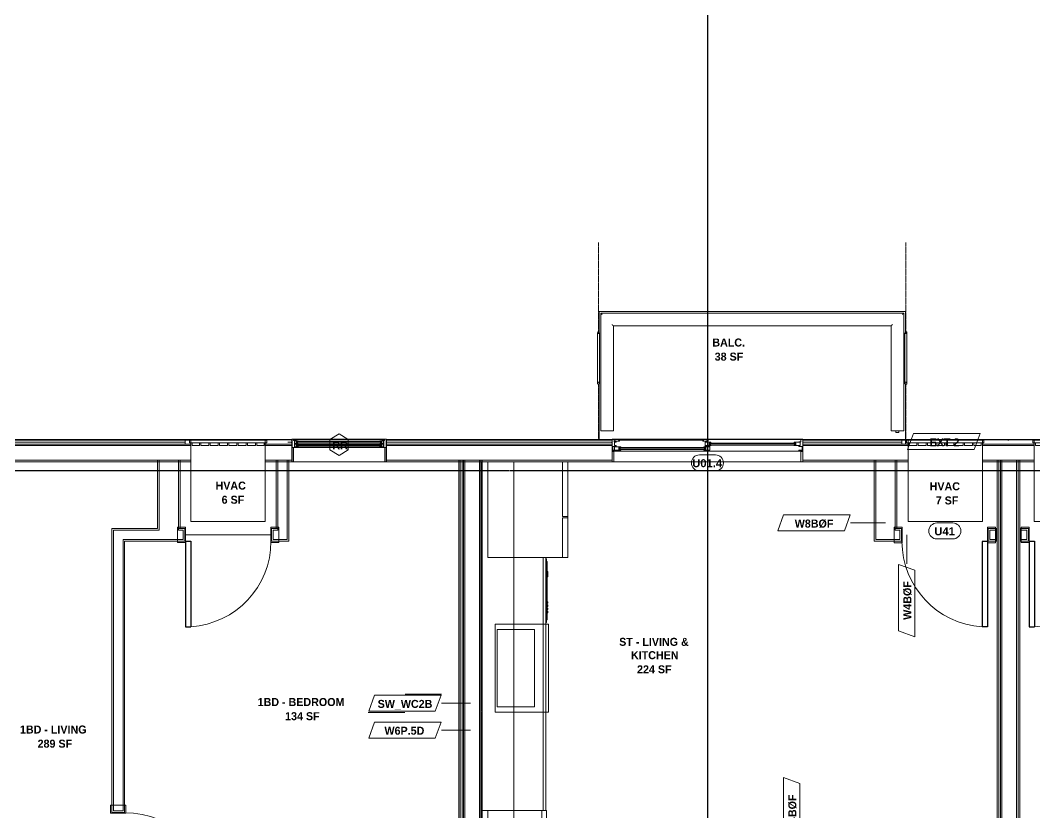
# Model space of a CAD drawing. Header units: inches. Extents: x -4058 to -1781, y 9814 to 12264.
# Drawn here: x -3085.1 to -2704.9, y 10711 to 11008 of the extents above; entities that cross this region are included whole.
import ezdxf

# ---------------------------------------------------------------- set-up
doc = ezdxf.new("R2010")
doc.units = ezdxf.units.IN
doc.header["$MEASUREMENT"] = 0
for name, pattern in [('Center 1_4_', [0.53125, 0.25, -0.09375, 0.09375, -0.09375]), ('Dash', [0.25, 0.125, -0.125]), ('Grid Line 1_2_', [0.875, 0.5, -0.125, 0.125, -0.125])]:
    doc.linetypes.add(name, pattern=pattern)
for name, color, linetype, lineweight in [('0-1', 7, 'Continuous', 5), ('0-2', 7, 'Continuous', 9), ('A-AREA-IDEN', 2, 'Continuous', 9), ('A-DETL-CNTR-1', 7, 'Center 1_4_', 9), ('A-DETL-GENF-1', 7, 'Continuous', 9), ('A-DETL-GENF-2', 92, 'Continuous', 18), ('A-DETL-GENF-HDLN-1', 7, 'Dash', 9), ('A-DETL-GENF-HDLN-2', 1, 'Continuous', 18), ('A-DOOR', 31, 'Continuous', 18), ('A-DOOR-1', 7, 'Continuous', 9), ('A-DOOR-3', 31, 'Continuous', 9), ('A-DOOR-4', 31, 'Continuous', 30), ('A-DOOR-FRAM-1', 7, 'Continuous', 9), ('A-DOOR-IDEN', 31, 'Continuous', 9), ('A-FLOR-1', 7, 'Continuous', 9), ('A-FLOR-2', 192, 'Continuous', 9), ('A-FLOR-HRAL-1', 7, 'Continuous', 9), ('A-GENM-1', 7, 'Continuous', 9), ('A-GLAZ', 151, 'Continuous', 18), ('A-GLAZ-1', 10, 'Continuous', 30), ('A-GLAZ-2', 7, 'Continuous', 9), ('A-GLAZ-IDEN', 152, 'Continuous', 9), ('A-WALL', 113, 'Continuous', 18), ('A-WALL-1', 7, 'Continuous', 9), ('A-WALL-2', 250, 'Continuous', 18), ('A-WALL-3', 113, 'Continuous', 9), ('A-WALL-IDEN', 211, 'Continuous', 9), ('I-WALL-1', 7, 'Continuous', 9), ('I-WALL-2', 2, 'Continuous', 9), ('P-SANR-FIXT', 6, 'Continuous', 9), ('Q-CASE', 31, 'Continuous', 9), ('Q-CASE-HDLN', 31, 'Dash', 9), ('Q-SPCQ', 91, 'Continuous', 9), ('S-BEAM-1', 7, 'Continuous', 9), ('S-GRID-1', 1, 'Grid Line 1_2_', 30)]:
    doc.layers.add(name, color=color, linetype=linetype, lineweight=lineweight)
doc.styles.add('Arial_B', font='arialbd.ttf', dxfattribs={"height": 3})
doc.styles.add('Century Gothic_B', font='GOTHICB.TTF', dxfattribs={"height": 3})

# ---------------------------------------------------------------- blocks, each defined once
blk = doc.blocks.new('Window-Double_Hung-Marvin-Essential - 1-WIDE _TEMP LOWER_ ESDH3066-3454270-UNIT PLANS - 2ND FLOOR')
at = {"layer": 'A-DETL-GENF-HDLN-1'}
blk.add_line((16.1, 4.22), (-16.5, 4.22), dxfattribs=at)
at = {"layer": 'A-DETL-GENF-HDLN-2'}
for p, q in [((-17.75, 4.28), (-17.16, 4.28)), ((-17.75, 4.28), (-17.75, 1.19)), ((-17.08, 3.87), (-17.16, 4.28)), ((-17.08, 3.87), (-16.19, 3.87)), ((-16.85, 4.25), (-16.85, 3.87)), ((-16.3, 4.25), (-16.85, 4.25)), ((-16.38, 3.87), (-16.38, 3.77)), ((-16.3, 4.01), (-16.3, 4.25)), ((-16.18, 4.01), (-16.3, 4.01)), ((-16.19, 3.97), (-16.1, 3.97)), ((-16.19, 3.87), (-16.19, 3.97)), ((-16.18, 4.22), (-16.1, 4.22)), ((-16.18, 4.22), (-16.18, 4.01)), ((-16.1, 3.97), (-16.1, 4.22)), ((16.18, 4.22), (16.1, 4.22)), ((16.1, 3.97), (16.1, 4.22)), ((16.19, 3.97), (16.1, 3.97)), ((16.18, 4.22), (16.18, 4.01)), ((16.18, 4.01), (16.3, 4.01)), ((16.19, 3.87), (16.19, 3.97)), ((17.08, 3.87), (16.19, 3.87)), ((16.3, 4.01), (16.3, 4.25)), ((16.3, 4.25), (16.85, 4.25)), ((16.38, 3.87), (16.38, 3.77)), ((16.85, 4.25), (16.85, 3.87)), ((17.08, 3.87), (17.16, 4.28)), ((17.75, 4.28), (17.16, 4.28)), ((17.75, 4.28), (17.75, 1.19)), ((-19.25, 3.23), (-19.25, 3.19)), ((-17.75, 3.23), (-19.25, 3.23)), ((-19.25, 3.19), (-17.9, 3.19)), ((-17.9, 3.19), (-17.9, 3.08)), ((-17.9, 3.08), (-17.75, 3.08)), ((-16.72, 1.19), (-17.75, 1.19)), ((-17.13, 1.16), (-17.13, -4.19)), ((-16.38, 3.77), (-16.72, 3.77)), ((-16.72, 3.77), (-16.72, 1.19)), ((-15.34, 3.69), (-16.56, 3.69)), ((-16.56, 2.75), (-16.56, 3.69)), ((-16.56, 2.75), (-15.34, 2.75)), ((-15.34, 2.47), (-16.56, 2.47)), ((-16.56, 1.53), (-16.56, 2.47)), ((-16.56, 1.53), (-15.34, 1.53)), ((-15.94, 2.87), (-15.94, 3.59)), ((-15.94, 3.59), (-15.28, 3.59)), ((-15.28, 2.87), (-15.94, 2.87)), ((-15.94, 1.65), (-15.94, 2.37)), ((-15.94, 2.37), (-15.28, 2.37)), ((-15.28, 1.65), (-15.94, 1.65)), ((-15.84, 2.88), (-15.84, 3.57)), ((-15.84, 1.66), (-15.84, 2.35)), ((-15.54, 3.01), (-15.54, 3.45)), ((-15.54, 1.79), (-15.54, 2.23)), ((-15.34, 3.69), (-15.28, 3.63)), ((-15.34, 2.75), (-15.28, 2.81)), ((-15.34, 2.47), (-15.28, 2.41)), ((-15.34, 1.53), (-15.28, 1.59)), ((-15.28, 3.59), (-15.28, 3.63)), ((-15.28, 2.81), (-15.28, 2.87)), ((-15.28, 2.37), (-15.28, 2.41)), ((-15.28, 1.59), (-15.28, 1.65)), ((15.34, 3.69), (15.28, 3.63)), ((15.28, 3.59), (15.28, 3.63)), ((15.94, 3.59), (15.28, 3.59)), ((15.28, 2.81), (15.28, 2.87)), ((15.28, 2.87), (15.94, 2.87)), ((15.34, 2.75), (15.28, 2.81)), ((15.34, 2.47), (15.28, 2.41)), ((15.28, 2.37), (15.28, 2.41)), ((15.94, 2.37), (15.28, 2.37)), ((15.28, 1.59), (15.28, 1.65)), ((15.28, 1.65), (15.94, 1.65)), ((15.34, 1.53), (15.28, 1.59)), ((15.34, 3.69), (16.56, 3.69)), ((16.56, 2.75), (15.34, 2.75)), ((15.34, 2.47), (16.56, 2.47)), ((16.56, 1.53), (15.34, 1.53)), ((15.54, 3.01), (15.54, 3.45)), ((15.54, 1.79), (15.54, 2.23)), ((15.84, 2.88), (15.84, 3.57)), ((15.84, 1.66), (15.84, 2.35)), ((15.94, 2.87), (15.94, 3.59)), ((15.94, 1.65), (15.94, 2.37)), ((16.38, 3.77), (16.72, 3.77)), ((16.56, 2.75), (16.56, 3.69)), ((16.56, 1.53), (16.56, 2.47)), ((16.72, 3.77), (16.72, 1.19)), ((16.72, 1.19), (17.75, 1.19)), ((17.12, -4.19), (17.12, 1.16)), ((17.75, 3.23), (19.25, 3.23)), ((17.9, 3.08), (17.75, 3.08)), ((17.9, 3.19), (17.9, 3.08)), ((19.25, 3.19), (17.9, 3.19)), ((19.25, 3.23), (19.25, 3.19)), ((-17.13, -4.19), (-17.75, -4.19)), ((17.12, -4.19), (17.75, -4.19))]:
    blk.add_line(p, q, dxfattribs=at)
at = {"layer": 'A-GLAZ'}
for p, q in [((15.84, 3.57), (-15.84, 3.57)), ((15.84, 3.45), (-15.84, 3.45)), ((15.84, 3.01), (-15.84, 3.01)), ((15.84, 2.88), (-15.84, 2.88)), ((15.84, 2.35), (-15.84, 2.35)), ((15.84, 2.23), (-15.84, 2.23)), ((15.84, 1.79), (-15.84, 1.79)), ((15.84, 1.66), (-15.84, 1.66))]:
    blk.add_line(p, q, dxfattribs=at)
at = {"layer": 'A-GLAZ-1'}
for p, q in [((-17.75, 4.28), (-17.75, 1.19)), ((17.75, 1.19), (17.75, 4.28)), ((-17.75, 1.16), (-17.75, -4.19)), ((17.75, -4.19), (17.75, 1.16))]:
    blk.add_line(p, q, dxfattribs=at)
at = {"layer": 'A-GLAZ-2'}
for p, q in [((17.75, 4.28), (-17.75, 4.28)), ((20.46, 4.25), (17.75, 4.25)), ((17.75, 4.19), (20.46, 4.19)), ((20.46, 4.19), (20.46, 4.25)), ((-17.75, 1.19), (17.75, 1.19)), ((-17.75, -4.19), (17.75, -4.19))]:
    blk.add_line(p, q, dxfattribs=at)
blk = doc.blocks.new('V-Series_EWC4_SPVU_RFA_2015 - 2ND AND 3RD FLOOR-2226480-UNIT PLANS - 2ND FLOOR')
at = {"layer": 'A-GENM-1'}
for p, q in [((-3859.97, 11740.34), (-3859.97, 11739.78)), ((-3858.97, 11740.34), (-3859.97, 11740.34)), ((-3859.97, 11739.78), (-3859.97, 11711.9)), ((-3858.97, 11739.78), (-3859.97, 11739.78)), ((-3859.97, 11739.78), (-3858.97, 11739.78)), ((-3858.97, 11739.78), (-3858.97, 11740.34)), ((-3858.97, 11711.9), (-3858.97, 11739.78)), ((-3829.54, 11739.78), (-3858.97, 11739.78)), ((-3858.97, 11739.78), (-3858.97, 11739.34)), ((-3858.97, 11739.34), (-3857.97, 11739.34)), ((-3857.97, 11739.34), (-3857.97, 11736.54)), ((-3829.54, 11711.9), (-3829.54, 11739.78)), ((-3857.97, 11736.54), (-3858.97, 11736.54)), ((-3858.97, 11736.54), (-3858.97, 11736.04)), ((-3858.97, 11736.04), (-3857.97, 11736.04)), ((-3857.97, 11736.04), (-3857.97, 11733.06)), ((-3857.97, 11733.06), (-3858.97, 11733.06)), ((-3858.97, 11733.06), (-3858.97, 11732.56)), ((-3858.97, 11732.56), (-3857.97, 11732.56)), ((-3857.97, 11732.56), (-3857.97, 11729.57)), ((-3857.97, 11729.57), (-3858.97, 11729.57)), ((-3858.97, 11729.57), (-3858.97, 11729.07)), ((-3858.97, 11729.07), (-3857.97, 11729.07)), ((-3857.97, 11726.09), (-3858.97, 11726.09)), ((-3858.97, 11726.09), (-3858.97, 11725.59)), ((-3857.97, 11729.07), (-3857.97, 11726.09)), ((-3858.97, 11725.59), (-3857.97, 11725.59)), ((-3857.97, 11722.61), (-3858.97, 11722.61)), ((-3858.97, 11722.61), (-3858.97, 11722.11)), ((-3858.97, 11722.11), (-3857.97, 11722.11)), ((-3857.97, 11725.59), (-3857.97, 11722.61)), ((-3857.97, 11722.11), (-3857.97, 11719.12)), ((-3857.97, 11719.12), (-3858.97, 11719.12)), ((-3858.97, 11719.12), (-3858.97, 11718.62)), ((-3858.97, 11718.62), (-3857.97, 11718.62)), ((-3857.97, 11718.62), (-3857.97, 11715.64)), ((-3857.97, 11715.64), (-3858.97, 11715.64)), ((-3858.97, 11715.64), (-3858.97, 11715.14)), ((-3858.97, 11715.14), (-3857.97, 11715.14)), ((-3857.97, 11715.14), (-3857.97, 11712.34)), ((-3859.97, 11711.9), (-3858.97, 11711.9)), ((-3859.97, 11711.9), (-3859.97, 11711.34)), ((-3858.97, 11711.9), (-3859.97, 11711.9)), ((-3859.97, 11711.34), (-3858.97, 11711.34)), ((-3857.97, 11712.34), (-3858.97, 11712.34)), ((-3858.97, 11712.34), (-3858.97, 11711.9)), ((-3858.97, 11711.34), (-3858.97, 11711.9)), ((-3858.97, 11711.9), (-3829.54, 11711.9))]:
    blk.add_line(p, q, dxfattribs=at)
blk = doc.blocks.new('Perforated Panel at Magic-Pak - hvac panel - 2nd floor 2-2702973-UNIT PLANS - 2ND FLOOR')
at = {"layer": 'A-GLAZ-2'}
for p, q in [((19.01, 4.19), (-19.01, 4.19)), ((-19.01, 4.12), (19.01, 4.12))]:
    blk.add_line(p, q, dxfattribs=at)
blk = doc.blocks.new('Door-Sliding-Marvin-2_Panel_Patio_Door-Essential - RR-MARVIN ESSENTIAL SLIDING - 6_-0_X6_-10_ - 2ND FLOOR-3440528-UNIT PLANS - 2ND FLOOR')
at = {"layer": 'A-DETL-GENF-1'}
for p, q in [((-32.87, -2.72), (-32.87, -2.27)), ((-32.61, -2.72), (-32.61, -2.27))]:
    blk.add_line(p, q, dxfattribs=at)
at = {"layer": 'A-DETL-GENF-2'}
for p, q in [((-35.75, 4.19), (-35.06, 4.19)), ((-35.75, 0.22), (-35.75, 4.19)), ((-35.06, 4.19), (-35.06, 0.22)), ((35.06, 4.19), (35.75, 4.19)), ((35.06, 0.22), (35.06, 4.19)), ((35.75, 4.19), (35.75, 0.22)), ((-35.06, 0.22), (-35.75, 0.22)), ((-35.75, 0.19), (-34.25, 0.19)), ((-35.75, -4.28), (-35.75, 0.19)), ((-34.25, 0.19), (-34.25, -0.1)), ((35.75, 0.22), (35.06, 0.22)), ((-37.25, -3.19), (-37.25, -3.23)), ((-35.91, -3.19), (-37.25, -3.19)), ((-35.75, -3.23), (-37.25, -3.23)), ((-35.75, -3.08), (-35.91, -3.08)), ((-35.91, -3.19), (-35.91, -3.08)), ((-35.5, -0.25), (-34.39, -0.25)), ((-35.5, -1.63), (-35.5, -0.25)), ((-35.5, -1.63), (-34.25, -1.63)), ((-34.25, -3.31), (-35, -3.31)), ((-35, -3.31), (-35, -4.28)), ((-32.41, -1.94), (-34.81, -1.94)), ((-34.81, -1.94), (-34.81, -3.19)), ((-34.81, -3.19), (-32.46, -3.19)), ((-34.39, -0.25), (-34.25, -0.1)), ((-34.25, -1.63), (-34.25, -1.94)), ((-34.25, -3.19), (-34.25, -3.31)), ((-33.09, -2.13), (-32.34, -2.13)), ((-33.09, -2.88), (-33.09, -2.13)), ((-32.38, -2.88), (-33.09, -2.88)), ((-32.98, -2.27), (-32.98, -2.13)), ((-32.98, -2.72), (-32.98, -2.88)), ((-32.46, -3.19), (-32.38, -2.88)), ((-32.34, -2), (-32.41, -1.94)), ((-32.34, -2.13), (-32.34, -2)), ((-35, -4.28), (-35.75, -4.28))]:
    blk.add_line(p, q, dxfattribs=at)
at = {"layer": 'A-DETL-GENF-HDLN-1'}
blk.add_line((1.75, -3.94), (33.01, -3.94), dxfattribs=at)
at = {"layer": 'A-DETL-GENF-HDLN-2'}
for p, q in [((35.75, 0.19), (34.25, 0.19)), ((34.25, 0.19), (34.25, -0.1)), ((35.75, -4.28), (35.75, 0.19)), ((-32.87, -2.72), (-32.87, -2.27)), ((-32.61, -2.72), (-32.61, -2.27)), ((-1.41, -2), (-1.34, -1.94)), ((-1.41, -2.13), (-1.41, -2)), ((-0.66, -2.13), (-1.41, -2.13)), ((-1.29, -3.19), (-1.38, -2.88)), ((-1.38, -2.88), (-0.66, -2.88)), ((-1.34, -1.94), (0.87, -1.94)), ((0.87, -3.19), (-1.29, -3.19)), ((-1.14, -2.72), (-1.14, -2.27)), ((1.34, -0.25), (-0.88, -0.25)), ((-0.88, -0.25), (-0.88, -1.72)), ((-0.88, -1.5), (1.29, -1.5)), ((0.24, -1.82), (-0.88, -1.72)), ((-0.88, -2.72), (-0.88, -2.27)), ((-0.77, -2.27), (-0.77, -2.13)), ((-0.77, -2.72), (-0.77, -2.88)), ((-0.66, -2.88), (-0.66, -2.13)), ((-0.24, -1.58), (-0.43, -1.58)), ((-0.43, -1.58), (-0.43, -1.68)), ((-0.43, -1.68), (0.43, -1.76)), ((-0.24, -1.51), (-0.24, -1.58)), ((-0.24, -1.62), (-0.24, -1.7)), ((-0.24, -1.62), (0.87, -1.72)), ((-0.24, -4.05), (-0.24, -3.53)), ((-0.24, -3.53), (1.51, -3.53)), ((0.24, -1.82), (0.24, -1.74)), ((0.24, -1.86), (0.43, -1.86)), ((0.24, -1.93), (0.24, -1.86)), ((0.43, -1.86), (0.43, -1.76)), ((0.66, -1.19), (0.66, -0.44)), ((0.66, -0.44), (1.41, -0.44)), ((1.37, -1.19), (0.66, -1.19)), ((0.77, -0.58), (0.77, -0.44)), ((0.77, -1.04), (0.77, -1.19)), ((0.87, -1.72), (0.87, -3.19)), ((0.88, -1.04), (0.88, -0.58)), ((1.14, -1.04), (1.14, -0.58)), ((1.29, -1.5), (1.37, -1.19)), ((1.41, -0.31), (1.34, -0.25)), ((1.41, -0.44), (1.41, -0.31)), ((1.51, -3.53), (1.51, -3.65)), ((1.51, -3.65), (1.75, -3.65)), ((1.51, -3.69), (1.51, -4.05)), ((1.71, -3.69), (1.51, -3.69)), ((1.71, -3.83), (1.71, -3.69)), ((1.75, -3.65), (1.75, -3.94)), ((32.41, -0.31), (32.47, -0.25)), ((32.41, -0.44), (32.41, -0.31)), ((33.16, -0.44), (32.41, -0.44)), ((32.52, -1.5), (32.44, -1.19)), ((32.44, -1.19), (33.16, -1.19)), ((32.47, -0.25), (34.84, -0.25)), ((34.84, -1.5), (32.52, -1.5)), ((32.68, -1.04), (32.68, -0.58)), ((32.93, -1.04), (32.93, -0.58)), ((33.25, -3.65), (33.01, -3.65)), ((33.01, -3.65), (33.01, -3.94)), ((33.04, -0.58), (33.04, -0.44)), ((33.04, -1.04), (33.04, -1.19)), ((33.05, -3.69), (33.25, -3.69)), ((33.05, -3.83), (33.05, -3.69)), ((33.16, -1.19), (33.16, -0.44)), ((33.25, -3.53), (33.25, -3.65)), ((35, -3.53), (33.25, -3.53)), ((33.25, -3.69), (33.25, -4.05)), ((34.39, -0.25), (34.25, -0.1)), ((35.5, -1.63), (34.25, -1.63)), ((34.25, -1.63), (34.25, -1.94)), ((34.81, -1.94), (34.25, -1.94)), ((34.81, -3.19), (34.25, -3.19)), ((34.25, -3.19), (34.25, -3.31)), ((34.25, -3.31), (35, -3.31)), ((35.5, -0.25), (34.39, -0.25)), ((34.81, -1.94), (34.81, -3.19)), ((34.84, -0.25), (34.84, -1.5)), ((35, -3.31), (35, -4.28)), ((35.5, -1.63), (35.5, -0.25)), ((35.75, -3.08), (35.9, -3.08)), ((35.75, -3.23), (37.25, -3.23)), ((35.9, -3.19), (35.9, -3.08)), ((35.9, -3.19), (37.25, -3.19)), ((37.25, -3.19), (37.25, -3.23)), ((0.34, -4.05), (-0.24, -4.05)), ((0.6, -4.36), (0.34, -4.05)), ((1.35, -4.36), (0.6, -4.36)), ((1.35, -4.05), (1.51, -4.05)), ((1.35, -4.05), (1.35, -4.36)), ((1.64, -3.83), (1.64, -3.94)), ((1.64, -3.83), (1.71, -3.83)), ((1.75, -3.94), (1.64, -3.94)), ((33.01, -3.94), (33.12, -3.94)), ((33.12, -3.83), (33.05, -3.83)), ((33.12, -3.83), (33.12, -3.94)), ((33.41, -4.05), (33.25, -4.05)), ((33.41, -4.05), (33.41, -4.36)), ((33.41, -4.36), (34.16, -4.36)), ((34.16, -4.36), (34.42, -4.05)), ((34.42, -4.05), (35, -4.05)), ((35, -4.28), (35.75, -4.28))]:
    blk.add_line(p, q, dxfattribs=at)
at = {"layer": 'A-DOOR'}
for p, q in [((-32.98, -2.13), (-0.77, -2.13)), ((-32.98, -2.27), (-0.77, -2.27)), ((-32.98, -2.72), (-0.77, -2.72)), ((-32.98, -2.88), (-0.77, -2.88)), ((0.77, -0.44), (33.04, -0.44)), ((0.77, -0.58), (33.04, -0.58)), ((0.77, -1.04), (33.04, -1.04)), ((0.77, -1.19), (33.04, -1.19))]:
    blk.add_line(p, q, dxfattribs=at)
at = {"layer": 'A-DOOR-1'}
for p, q in [((-35.75, -4.25), (-35.75, -4.19)), ((35.75, -4.19), (-35.75, -4.19)), ((35.75, -4.25), (-35.75, -4.25)), ((35.75, -4.19), (35.75, -4.25)), ((40.68, -4.25), (35.75, -4.25)), ((40.68, -4.19), (40.68, -4.25))]:
    blk.add_line(p, q, dxfattribs=at)
at = {"layer": 'A-DOOR-FRAM-1'}
for p, q in [((-35.75, 0.19), (35.75, 0.19)), ((-35.75, -4.28), (-35.75, 0.19)), ((35.75, 0.19), (35.75, -4.28)), ((35.75, -4.28), (-35.75, -4.28))]:
    blk.add_line(p, q, dxfattribs=at)
blk = doc.blocks.new('Railing - Baluster_01-2700443-UNIT PLANS - 2ND FLOOR')
at = {"layer": 'A-FLOR-HRAL-1'}
for p, q in [((-0.59, 1.18), (0.59, 1.18)), ((-0.59, 0.59), (-0.59, 1.18)), ((0.59, 1.18), (0.59, 0.59))]:
    blk.add_line(p, q, dxfattribs=at)
blk = doc.blocks.new('Railing - Railing-3415166-UNIT PLANS - 2ND FLOOR')
at = {"layer": 'A-FLOR-HRAL-1'}
for p, q in [((-2753.95, 10898.25), (-2867.49, 10898.25)), ((-2867.49, 10898.25), (-2867.49, 10854.14)), ((-2753.95, 10854.14), (-2753.95, 10898.25)), ((-2862.77, 10893.53), (-2758.67, 10893.53)), ((-2862.77, 10854.14), (-2862.77, 10893.53)), ((-2758.67, 10893.53), (-2758.67, 10854.14)), ((-2867.02, 10854.14), (-2867.49, 10854.14)), ((-2863.24, 10854.14), (-2867.02, 10854.14)), ((-2862.77, 10854.14), (-2863.24, 10854.14)), ((-2758.2, 10854.14), (-2758.67, 10854.14)), ((-2754.42, 10854.14), (-2758.2, 10854.14)), ((-2753.95, 10854.14), (-2754.42, 10854.14))]:
    blk.add_line(p, q, dxfattribs=at)
for points, knots in [([(-2867.49, 10898.25), (-2867.49, 10898.25), (-2867.49, 10898.24), (-2867.46, 10898.22), (-2867.43, 10898.19), (-2867.4, 10898.16), (-2867.38, 10898.13), (-2867.35, 10898.11), (-2867.31, 10898.07), (-2867.27, 10898.02), (-2867.23, 10897.99), (-2867.19, 10897.95), (-2867.13, 10897.88), (-2867.06, 10897.82), (-2867.02, 10897.78)], [0, 0, 0, 0, 0.166667, 0.25, 0.333333, 0.416667, 0.458333, 0.5, 0.583333, 0.666667, 0.708333, 0.75, 0.833333, 1, 1, 1, 1]), ([(-2753.95, 10898.25), (-2753.95, 10898.25), (-2753.95, 10898.24), (-2753.98, 10898.22), (-2754.01, 10898.19), (-2754.04, 10898.16), (-2754.06, 10898.13), (-2754.09, 10898.11), (-2754.13, 10898.07), (-2754.17, 10898.02), (-2754.21, 10897.99), (-2754.25, 10897.95), (-2754.31, 10897.88), (-2754.38, 10897.82), (-2754.42, 10897.78)], [0, 0, 0, 0, 0.166667, 0.25, 0.333333, 0.416667, 0.458333, 0.5, 0.583333, 0.666667, 0.708333, 0.75, 0.833333, 1, 1, 1, 1]), ([(-2863.24, 10894), (-2863.2, 10893.96), (-2863.14, 10893.9), (-2863.06, 10893.82), (-2863.02, 10893.77), (-2862.98, 10893.74), (-2862.95, 10893.7), (-2862.92, 10893.67), (-2862.89, 10893.64), (-2862.86, 10893.62), (-2862.83, 10893.59), (-2862.81, 10893.56), (-2862.78, 10893.54), (-2862.77, 10893.53), (-2862.77, 10893.53)], [0, 0, 0, 0, 0.166667, 0.25, 0.333333, 0.375, 0.416667, 0.5, 0.541667, 0.583333, 0.666667, 0.75, 0.833333, 1, 1, 1, 1]), ([(-2758.2, 10894), (-2758.24, 10893.96), (-2758.3, 10893.9), (-2758.38, 10893.82), (-2758.42, 10893.77), (-2758.46, 10893.74), (-2758.49, 10893.7), (-2758.52, 10893.67), (-2758.55, 10893.64), (-2758.58, 10893.62), (-2758.61, 10893.59), (-2758.64, 10893.56), (-2758.66, 10893.54), (-2758.67, 10893.53), (-2758.67, 10893.53)], [0, 0, 0, 0, 0.166667, 0.25, 0.333333, 0.375, 0.416667, 0.5, 0.541667, 0.583333, 0.666667, 0.75, 0.833333, 1, 1, 1, 1])]:
    blk.add_open_spline(points, degree=3, knots=knots, dxfattribs=at)
at = {"rotation": 180}
blk.add_blockref('Railing - Baluster_01-2700443-UNIT PLANS - 2ND FLOOR', (-2756.31, 10854.73), dxfattribs=at)
blk = doc.blocks.new('Walls 24 - Walls 1-3287164-UNIT PLANS - 2ND FLOOR')
at = {"layer": 'S-BEAM-1'}
for p, q in [((-2753.5, 10890.93), (-2753.5, 10871.99)), ((-2752.75, 10871.99), (-2752.75, 10890.93))]:
    blk.add_line(p, q, dxfattribs=at)
at = {"layer": 'S-BEAM-1', "flags": 128}
for points in [[(-2752.75, 10871.99), (-2752.76, 10872.09), (-2752.79, 10872.18), (-2752.84, 10872.26), (-2752.91, 10872.32), (-2752.99, 10872.37), (-2753.08, 10872.39), (-2753.17, 10872.39), (-2753.26, 10872.37), (-2753.34, 10872.32), (-2753.41, 10872.26), (-2753.46, 10872.18), (-2753.49, 10872.09), (-2753.5, 10871.99)], [(-2753.5, 10871.99), (-2753.49, 10871.89), (-2753.46, 10871.8), (-2753.41, 10871.72), (-2753.34, 10871.66), (-2753.26, 10871.62), (-2753.17, 10871.59), (-2753.08, 10871.59), (-2752.99, 10871.62), (-2752.91, 10871.66), (-2752.84, 10871.72), (-2752.79, 10871.8), (-2752.76, 10871.89), (-2752.75, 10871.99)]]:
    blk.add_lwpolyline(points, dxfattribs=at)
at = {"layer": 'S-BEAM-1'}
blk.add_ellipse((-2753.12, 10890.93), major_axis=(0.375, 0), ratio=0.93544, start_param=0, end_param=2.081897, dxfattribs=at)
blk = doc.blocks.new('Walls 27 - Walls 1-3287173-UNIT PLANS - 2ND FLOOR')
at = {"layer": 'S-BEAM-1'}
for p, q in [((-2868.7, 10890.93), (-2868.7, 10871.99)), ((-2867.95, 10871.99), (-2867.95, 10890.93))]:
    blk.add_line(p, q, dxfattribs=at)
at = {"layer": 'S-BEAM-1', "flags": 128}
for points in [[(-2867.95, 10871.99), (-2867.96, 10872.09), (-2867.99, 10872.18), (-2868.04, 10872.26), (-2868.11, 10872.32), (-2868.19, 10872.37), (-2868.28, 10872.39), (-2868.37, 10872.39), (-2868.46, 10872.37), (-2868.54, 10872.32), (-2868.6, 10872.26), (-2868.66, 10872.18), (-2868.69, 10872.09), (-2868.7, 10871.99)], [(-2868.7, 10871.99), (-2868.69, 10871.89), (-2868.66, 10871.8), (-2868.6, 10871.72), (-2868.54, 10871.66), (-2868.46, 10871.62), (-2868.37, 10871.59), (-2868.28, 10871.59), (-2868.19, 10871.62), (-2868.11, 10871.66), (-2868.04, 10871.72), (-2867.99, 10871.8), (-2867.96, 10871.89), (-2867.95, 10871.99)]]:
    blk.add_lwpolyline(points, dxfattribs=at)
at = {"layer": 'S-BEAM-1'}
blk.add_ellipse((-2868.32, 10890.93), major_axis=(0.375, 0), ratio=0.93544, start_param=1.047198, end_param=3.141593, dxfattribs=at)
blk = doc.blocks.new('CTR - 1st Phase - Shell_rvt-1-UNIT PLANS - 2ND FLOOR')
at = {"layer": 'A-DETL-CNTR-1'}
for p, q in [((-2868.32, 10890.53), (-2868.32, 10924.78)), ((-2753.12, 10890.53), (-2753.12, 10924.78)), ((-2868.32, 10850.89), (-2868.32, 10871.59)), ((-2753.12, 10850.89), (-2753.12, 10871.59))]:
    blk.add_line(p, q, dxfattribs=at)
at = {"layer": 'A-FLOR-1'}
for p, q in [((-2868.13, 10898.89), (-2868.13, 10890.85)), ((-2753.31, 10898.89), (-2868.13, 10898.89)), ((-2753.31, 10890.86), (-2753.31, 10898.89)), ((-2868.13, 10871.65), (-2868.13, 10850.95)), ((-2753.31, 10850.89), (-2753.31, 10871.64)), ((-2753.31, 10849.14), (-2753.31, 10850.64))]:
    blk.add_line(p, q, dxfattribs=at)
at = {"layer": 'A-WALL-1'}
for p, q in [((-3021.55, 10850.89), (-3098.91, 10850.89)), ((-3023.3, 10849.14), (-3023.3, 10850.64)), ((-3023.3, 10850.64), (-3021.55, 10850.64)), ((-3021.11, 10849.14), (-3023.3, 10849.14)), ((-3021.55, 10850.64), (-3021.55, 10850.89)), ((-3021.11, 10842.51), (-3021.11, 10849.14)), ((-2983.34, 10849.14), (-2993.24, 10849.14)), ((-2993.24, 10849.14), (-2993.24, 10842.51)), ((-2983.34, 10850.89), (-2983.52, 10850.89)), ((-2983.52, 10850.89), (-2983.52, 10850.64)), ((-2983.52, 10850.64), (-2983.34, 10850.64)), ((-2983.34, 10847.86), (-2983.34, 10847.89)), ((-2947.84, 10847.89), (-2947.84, 10847.86)), ((-2863.27, 10850.89), (-2945.13, 10850.89)), ((-2752.94, 10850.89), (-2791.77, 10850.89)), ((-2754.69, 10849.14), (-2754.69, 10850.64)), ((-2754.69, 10850.64), (-2752.94, 10850.64)), ((-2752.31, 10849.14), (-2754.69, 10849.14)), ((-2752.94, 10850.64), (-2752.94, 10850.89)), ((-2752.31, 10842.51), (-2752.31, 10849.14)), ((-2705.01, 10849.14), (-2724.44, 10849.14)), ((-2724.44, 10849.14), (-2724.44, 10842.51)), ((-2714.54, 10850.89), (-2714.91, 10850.89)), ((-2714.91, 10850.89), (-2714.91, 10850.64)), ((-2714.91, 10850.64), (-2714.54, 10850.64)), ((-2714.54, 10850.64), (-2714.54, 10850.89)), ((-2705.01, 10842.51), (-2705.01, 10849.14)), ((-2863.27, 10846.48), (-2863.27, 10846.51)), ((-2791.77, 10846.51), (-2791.77, 10846.48)), ((-3101.37, 10842.51), (-3021.11, 10842.51)), ((-2993.24, 10842.51), (-2983.34, 10842.51)), ((-2947.84, 10842.51), (-2863.27, 10842.51)), ((-2791.77, 10842.51), (-2752.31, 10842.51)), ((-2724.44, 10842.51), (-2705.01, 10842.51))]:
    blk.add_line(p, q, dxfattribs=at)
at = {"layer": 'A-WALL-2'}
for p, q in [((-3023.3, 10850.64), (-3101.37, 10850.64)), ((-3023.3, 10849.89), (-3101.37, 10849.89)), ((-3023.3, 10849.14), (-3101.37, 10849.14)), ((-3021.11, 10848.64), (-3101.37, 10848.64)), ((-2983.34, 10848.64), (-2993.24, 10848.64)), ((-2863.27, 10850.64), (-2947.84, 10850.64)), ((-2863.27, 10849.89), (-2947.84, 10849.89)), ((-2863.27, 10849.14), (-2947.84, 10849.14)), ((-2863.27, 10848.64), (-2947.84, 10848.64)), ((-2754.69, 10850.64), (-2791.77, 10850.64)), ((-2754.69, 10849.89), (-2791.77, 10849.89)), ((-2754.69, 10849.14), (-2791.77, 10849.14)), ((-2752.31, 10848.64), (-2791.77, 10848.64)), ((-2705.01, 10848.64), (-2724.44, 10848.64)), ((-3021.11, 10843.14), (-3101.37, 10843.14)), ((-2983.34, 10843.14), (-2993.24, 10843.14)), ((-2863.27, 10843.14), (-2947.84, 10843.14)), ((-2752.31, 10843.14), (-2791.77, 10843.14)), ((-2705.01, 10843.14), (-2724.44, 10843.14))]:
    blk.add_line(p, q, dxfattribs=at)
at = {"layer": '0-2'}
for name, p in [('Railing - Railing-3415166-UNIT PLANS - 2ND FLOOR', (0, 0)), ('Walls 27 - Walls 1-3287173-UNIT PLANS - 2ND FLOOR', (0, 0)), ('Walls 24 - Walls 1-3287164-UNIT PLANS - 2ND FLOOR', (0, 0)), ('Perforated Panel at Magic-Pak - hvac panel - 2nd floor 2-2702973-UNIT PLANS - 2ND FLOOR', (-3002.54, 10846.7)), ('Window-Double_Hung-Marvin-Essential - 1-WIDE _TEMP LOWER_ ESDH3066-3454270-UNIT PLANS - 2ND FLOOR', (-2965.59, 10846.7)), ('Perforated Panel at Magic-Pak - hvac panel - 2nd floor 2-2702973-UNIT PLANS - 2ND FLOOR', (-2733.92, 10846.7)), ('Perforated Panel at Magic-Pak - hvac panel - 2nd floor 2-2702973-UNIT PLANS - 2ND FLOOR', (-2695.52, 10846.7))]:
    blk.add_blockref(name, p, dxfattribs=at)
for name, p, rotation in [('V-Series_EWC4_SPVU_RFA_2015 - 2ND AND 3RD FLOOR-2226480-UNIT PLANS - 2ND FLOOR', (-14733.01, 6990.67), 269.9999999999999), ('Door-Sliding-Marvin-2_Panel_Patio_Door-Essential - RR-MARVIN ESSENTIAL SLIDING - 6_-0_X6_-10_ - 2ND FLOOR-3440528-UNIT PLANS - 2ND FLOOR', (-2827.52, 10846.7), 180), ('V-Series_EWC4_SPVU_RFA_2015 - 2ND AND 3RD FLOOR-2226480-UNIT PLANS - 2ND FLOOR', (-14464.21, 6990.67), 269.9999999999999), ('V-Series_EWC4_SPVU_RFA_2015 - 2ND AND 3RD FLOOR-2226480-UNIT PLANS - 2ND FLOOR', (-14416.91, 6990.67), 269.9999999999999)]:
    blk.add_blockref(name, p, dxfattribs=dict(at, rotation=rotation))
blk = doc.blocks.new('CTR - 1st Phase - Common Walls_rvt-1-UNIT PLANS - 2ND FLOOR')
at = {"layer": 'A-WALL-2'}
for p, q in [((-2920.14, 10843.14), (-2920.14, 10458.16)), ((-2919.51, 10843.14), (-2919.51, 10458.16)), ((-2919.01, 10843.14), (-2919.01, 10458.16)), ((-2918.51, 10843.14), (-2918.51, 10458.16)), ((-2913.01, 10843.14), (-2913.01, 10458.16)), ((-2912.51, 10843.14), (-2912.51, 10458.16)), ((-2718.35, 10843.14), (-2718.35, 10476.16)), ((-2717.72, 10843.14), (-2717.72, 10476.16)), ((-2717.22, 10843.14), (-2717.22, 10476.16)), ((-2711.72, 10843.14), (-2711.72, 10476.16)), ((-2711.1, 10843.14), (-2711.1, 10476.16))]:
    blk.add_line(p, q, dxfattribs=at)
at = {"layer": 'I-WALL-1'}
for p, q in [((-2911.89, 10843.14), (-2920.76, 10843.14)), ((-2920.76, 10843.14), (-2920.76, 10496.66)), ((-2911.89, 10496.91), (-2911.89, 10843.14)), ((-2710.47, 10843.14), (-2718.97, 10843.14)), ((-2718.97, 10843.14), (-2718.97, 10476.16)), ((-2710.47, 10476.16), (-2710.47, 10843.14))]:
    blk.add_line(p, q, dxfattribs=at)
blk = doc.blocks.new('CTR - 1st Phase - Structure_rvt-1-UNIT PLANS - 2ND FLOOR')
at = {"layer": 'S-GRID-1'}
for p, q in [((-2827.32, 9814.03), (-2827.32, 12247.5)), ((-1781.27, 10839.19), (-4041.78, 10839.19))]:
    blk.add_line(p, q, dxfattribs=at)
blk = doc.blocks.new('SWING - SINGLE - FLUSH - SWING - 32_ x 80_ - WITH ACOUSTICAL SEAL-4346081-UNIT PLANS - 2ND FLOOR')
at = {"layer": 'A-DOOR-3'}
for p, q in [((-19, 2.37), (-19, 2.87)), ((-19, 2.87), (-16, 2.87)), ((-19, 2.37), (-16, 2.37)), ((-19, -2.88), (-19, 2.37)), ((-16, 2.37), (-19, 2.37)), ((-16, 2.87), (-16, 2.37)), ((-16, 2.37), (-16, -2.88)), ((16, 2.37), (16, 2.87)), ((16, 2.87), (19, 2.87)), ((16, 2.37), (19, 2.37)), ((16, -2.88), (16, 2.37)), ((19, 2.37), (16, 2.37)), ((19, 2.87), (19, 2.37)), ((19, 2.37), (19, -2.88)), ((-16, -2.88), (-19, -2.88)), ((19, -2.88), (16, -2.88))]:
    blk.add_line(p, q, dxfattribs=at)
blk.add_arc((16, -2.38), 32.07, 180, 266.4241, dxfattribs=at)
at = {"layer": 'A-DOOR-4'}
for p, q in [((14, -2.38), (14, -34.38)), ((16, -2.38), (14, -2.38)), ((16, -2.38), (16, -34.38)), ((16, -34.38), (14, -34.38))]:
    blk.add_line(p, q, dxfattribs=at)
blk = doc.blocks.new('OD_CW_Base Cabinet - OD_CW_Base Cabinet-3857764-UNIT PLANS - 2ND FLOOR')
at = {"layer": 'Q-CASE'}
for p, q in [((36.49, 0), (131.34, 0)), ((161.34, 0), (191.34, 0)), ((0.74, -23.81), (0.74, -21.81))]:
    blk.add_line(p, q, dxfattribs=at)
blk = doc.blocks.new('OD_CW_Upper Cabinet - OD_CW_Upper Cabinet-4366993-UNIT PLANS - 2ND FLOOR')
at = {"layer": 'Q-CASE-HDLN'}
for p, q in [((0.74, -24), (0.74, -12)), ((0.74, -12), (191.34, -12)), ((191.34, -12), (191.34, -24)), ((191.34, -24), (0.74, -24))]:
    blk.add_line(p, q, dxfattribs=at)
blk = doc.blocks.new('SWING - SINGLE - FLUSH - SWING - FLUSH - 2-10 x 6-8 - PRIVACY-4346067-UNIT PLANS - 2ND FLOOR')
at = {"layer": 'A-DOOR-3'}
for p, q in [((-17, 2.87), (-20, 2.87)), ((-20, 2.87), (-20, -2.38)), ((-17, -2.38), (-17, 2.87)), ((20, 2.87), (17, 2.87)), ((17, 2.87), (17, -2.38)), ((20, -2.38), (20, 2.87)), ((-20, -2.38), (-17, -2.38)), ((-17, -2.38), (-20, -2.38)), ((-20, -2.38), (-20, -2.88)), ((-20, -2.88), (-17, -2.88)), ((-17, -2.88), (-17, -2.38)), ((17, -2.38), (20, -2.38)), ((20, -2.38), (17, -2.38)), ((17, -2.38), (17, -2.88)), ((17, -2.88), (20, -2.88)), ((20, -2.88), (20, -2.38))]:
    blk.add_line(p, q, dxfattribs=at)
blk.add_arc((17, 2.37), 34.07, 93.3657, 180, dxfattribs=at)
at = {"layer": 'A-DOOR-4'}
for p, q in [((15, 2.37), (15, 36.38)), ((17, 36.38), (15, 36.38)), ((17, 2.37), (17, 36.38)), ((17, 2.37), (15, 2.37))]:
    blk.add_line(p, q, dxfattribs=at)
blk = doc.blocks.new('SWING - SINGLE - FLUSH - SWING - 32_ x 80_ - WITH ACOUSTICAL SEAL-4346071-UNIT PLANS - 2ND FLOOR')
at = {"layer": 'A-DOOR-3'}
for p, q in [((-16, 2.87), (-19, 2.87)), ((-19, 2.87), (-19, -2.38)), ((-16, -2.38), (-16, 2.87)), ((19, 2.87), (16, 2.87)), ((16, 2.87), (16, -2.38)), ((19, -2.38), (19, 2.87)), ((-19, -2.38), (-16, -2.38)), ((-16, -2.38), (-19, -2.38)), ((-19, -2.38), (-19, -2.88)), ((-19, -2.88), (-16, -2.88)), ((-16, -2.88), (-16, -2.38)), ((16, -2.38), (19, -2.38)), ((19, -2.38), (16, -2.38)), ((16, -2.38), (16, -2.88)), ((16, -2.88), (19, -2.88)), ((19, -2.88), (19, -2.38))]:
    blk.add_line(p, q, dxfattribs=at)
blk.add_arc((16, 2.37), 32.07, 93.5759, 180, dxfattribs=at)
at = {"layer": 'A-DOOR-4'}
for p, q in [((14, 2.37), (14, 34.38)), ((16, 34.38), (14, 34.38)), ((16, 2.37), (16, 34.38)), ((16, 2.37), (14, 2.37))]:
    blk.add_line(p, q, dxfattribs=at)
blk = doc.blocks.new('Refrigerator_-_Side-by-Side_6047 - 36_ X 30_-345559-UNIT PLANS - 2ND FLOOR')
at = {"layer": 'Q-SPCQ'}
for p, q in [((17.87, 14.42), (-17.88, 14.42)), ((-17.88, 14.42), (-17.88, -15.58)), ((17.87, -15.58), (17.87, 14.42)), ((-17.88, -13.58), (-3.13, -13.58)), ((-17.88, -13.58), (-17.88, -15.58)), ((-3.13, -15.58), (-3.13, -13.58)), ((-2.63, -13.58), (17.87, -13.58)), ((-2.63, -13.58), (-2.63, -15.58)), ((17.87, -15.58), (17.87, -13.58)), ((-17.88, -15.58), (17.87, -15.58)), ((-3.13, -15.58), (-17.88, -15.58)), ((17.87, -15.58), (-2.63, -15.58))]:
    blk.add_line(p, q, dxfattribs=at)
blk = doc.blocks.new('Stainless Steel Farmhous Kitchen Sink - Stainless Steel Farmhous Kitchen Sink-4315883-UNIT PLANS - 2ND FLOOR')
at = {"layer": 'P-SANR-FIXT'}
for p, q in [((-33, 22.2), (-33, 2.25)), ((0, 22.2), (-33, 22.2)), ((0, 2.25), (0, 22.2)), ((-31, 3), (-31, 16.96)), ((-31, 16.96), (-2, 16.96)), ((-2, 16.96), (-2, 3)), ((-33, 2.25), (0, 2.25)), ((-2, 3), (-31, 3))]:
    blk.add_line(p, q, dxfattribs=at)
blk = doc.blocks.new('Wall Tag - Arch Wall-3956453-UNIT PLANS - 2ND FLOOR')
at = {"layer": 'A-WALL-IDEN'}
for p, q in [((-0.356, 0.094), (-0.424, -0.094)), ((0.424, 0.094), (-0.356, 0.094)), ((0.356, -0.094), (0.424, 0.094)), ((-0.424, -0.094), (0.356, -0.094))]:
    blk.add_line(p, q, dxfattribs=at)
blk = doc.blocks.new('Door Tag - Type Mark-2601225-UNIT PLANS - 2ND FLOOR')
at = {"layer": 'A-DOOR-IDEN'}
for p, q in [((0.09375, 0.09375), (-0.09375, 0.09375)), ((-0.09375, -0.09375), (0.09375, -0.09375))]:
    blk.add_line(p, q, dxfattribs=at)
for centre, start, end in [((-0.09375, 0), 90, 270), ((0.09375, 0), 270, 90)]:
    blk.add_arc(centre, 0.09375, start, end, dxfattribs=at)
blk = doc.blocks.new('Wall Tag - Shear Wall-3956451-UNIT PLANS - 2ND FLOOR')
at = {"layer": 'A-WALL-IDEN'}
for p, q in [((-0.356, 0.094), (-0.424, -0.094)), ((0.424, 0.094), (-0.356, 0.094)), ((0.429, 0.107), (0.003, 0.107)), ((0.356, -0.094), (0.424, 0.094)), ((0, -0.107), (-0.429, -0.107)), ((-0.424, -0.094), (0.356, -0.094))]:
    blk.add_line(p, q, dxfattribs=at)
blk = doc.blocks.new('Window Tag - ONE-4156801-UNIT PLANS - 2ND FLOOR')
at = {"layer": 'A-GLAZ-IDEN'}
for p, q in [((0, 0.125), (-0.107, 0.062)), ((0.107, 0.062), (0, 0.125)), ((-0.107, 0.062), (-0.107, -0.062)), ((0.107, -0.062), (0.107, 0.062)), ((-0.107, -0.062), (0, -0.125)), ((0, -0.125), (0.107, -0.062))]:
    blk.add_line(p, q, dxfattribs=at)

msp = doc.modelspace()

# ---------------------------------------------------------------- linework, layer by layer
at = {"layer": 'A-FLOR-2'}
for p, q in [((-2792.46, 10842.51), (-2862.59, 10842.51)), ((-2991.17, 10815.13), (-3023.17, 10815.13))]:
    msp.add_line(p, q, dxfattribs=at)
at = {"layer": 'A-WALL'}
for p, q in [((-3033.05, 10816.88), (-3033.05, 10843.13)), ((-3025.8, 10816.88), (-3025.8, 10843.13)), ((-2988.55, 10816.88), (-2988.55, 10843.13)), ((-2985.05, 10813.38), (-2985.05, 10843.13)), ((-2764.35, 10813.38), (-2764.35, 10843.13)), ((-2757.1, 10816.88), (-2757.1, 10843.13)), ((-3050.07, 10816.88), (-3050.07, 10711.79)), ((-3033.05, 10816.88), (-3050.07, 10816.88)), ((-3046.57, 10711.79), (-3046.57, 10813.38)), ((-3046.57, 10813.38), (-3024.05, 10813.38)), ((-3024.05, 10816.88), (-3025.8, 10816.88)), ((-3024.05, 10813.38), (-3024.05, 10816.88)), ((-2988.55, 10816.88), (-2990.3, 10816.88)), ((-2990.3, 10816.88), (-2990.3, 10813.38)), ((-2985.05, 10813.38), (-2990.3, 10813.38)), ((-2755.41, 10813.38), (-2764.35, 10813.38)), ((-2755.41, 10816.88), (-2757.1, 10816.88)), ((-2755.41, 10813.38), (-2755.41, 10816.88)), ((-2721.66, 10816.88), (-2721.66, 10813.38)), ((-2719.16, 10816.88), (-2721.66, 10816.88)), ((-2721.66, 10813.38), (-2719.16, 10813.38)), ((-2707.79, 10816.88), (-2710.29, 10816.88)), ((-2710.29, 10813.38), (-2707.79, 10813.38)), ((-2707.79, 10813.38), (-2707.79, 10816.88)), ((-3050.07, 10711.79), (-3046.57, 10711.79))]:
    msp.add_line(p, q, dxfattribs=at)
at = {"layer": 'A-WALL-3'}
for p, q in [((-2989.17, 10843.13), (-2989.17, 10817.51)), ((-2984.42, 10843.13), (-2989.17, 10843.13)), ((-2984.42, 10812.76), (-2984.42, 10843.13)), ((-3050.7, 10817.51), (-3050.7, 10711.16)), ((-3033.67, 10817.51), (-3050.7, 10817.51)), ((-3023.42, 10817.51), (-3025.17, 10817.51)), ((-3023.42, 10812.76), (-3023.42, 10817.51)), ((-2989.17, 10817.51), (-2990.92, 10817.51)), ((-2990.92, 10817.51), (-2990.92, 10812.76)), ((-2754.79, 10817.51), (-2756.47, 10817.51)), ((-2754.79, 10812.76), (-2754.79, 10817.51)), ((-2719.16, 10817.51), (-2722.29, 10817.51)), ((-2722.29, 10817.51), (-2722.29, 10812.76)), ((-2719.16, 10812.76), (-2719.16, 10817.51)), ((-2707.16, 10817.51), (-2710.29, 10817.51)), ((-2710.29, 10817.51), (-2710.29, 10812.76)), ((-2707.16, 10812.76), (-2707.16, 10817.51)), ((-3045.95, 10711.16), (-3045.95, 10812.76)), ((-3045.95, 10812.76), (-3023.42, 10812.76)), ((-2990.92, 10812.76), (-2984.42, 10812.76)), ((-2756.47, 10812.76), (-2754.79, 10812.76)), ((-2722.29, 10812.76), (-2719.16, 10812.76)), ((-2710.29, 10812.76), (-2707.16, 10812.76)), ((-3050.7, 10711.16), (-3045.95, 10711.16))]:
    msp.add_line(p, q, dxfattribs=at)
at = {"layer": 'A-WALL-IDEN'}
for p, q in [((-2760.72, 10819.66), (-2773.85, 10819.66)), ((-2752.84, 10815.13), (-2752.84, 10804.29)), ((-2916.32, 10752.07), (-2927.17, 10752.07)), ((-2916.32, 10742.02), (-2927.17, 10742.02))]:
    msp.add_line(p, q, dxfattribs=at)
at = {"layer": 'I-WALL-2'}
for p, q in [((-3033.67, 10843.13), (-3033.67, 10817.51)), ((-3025.17, 10843.13), (-3033.67, 10843.13)), ((-3025.17, 10817.51), (-3025.17, 10843.13)), ((-2764.97, 10843.13), (-2764.97, 10812.76)), ((-2756.47, 10843.13), (-2764.97, 10843.13)), ((-2756.47, 10817.51), (-2756.47, 10843.13)), ((-2764.97, 10812.76), (-2756.47, 10812.76))]:
    msp.add_line(p, q, dxfattribs=at)
at = {"layer": 'Q-CASE'}
for p, q in [((-2911.89, 10842.51), (-2909.89, 10842.51)), ((-2889.07, 10806.76), (-2889.07, 10711.91)), ((-2889.07, 10711.91), (-2889.07, 10806.76)), ((-2888.07, 10806.76), (-2888.07, 10711.91))]:
    msp.add_line(p, q, dxfattribs=at)
at = {"layer": 'Q-SPCQ'}
for p, q in [((-2888.05, 10806.26), (-2888.07, 10806.26)), ((-2887.86, 10783.33), (-2887.86, 10806.06)), ((-2887.61, 10805.17), (-2887.86, 10805.17)), ((-2887.61, 10805.17), (-2887.61, 10783.35)), ((-2887.36, 10801.44), (-2887.61, 10801.44)), ((-2887.61, 10799.47), (-2887.36, 10799.47)), ((-2887.36, 10801.44), (-2887.36, 10800.45)), ((-2887.36, 10800.45), (-2887.36, 10799.47)), ((-2887.36, 10790.11), (-2887.61, 10790.11)), ((-2887.61, 10789.52), (-2887.36, 10789.52)), ((-2887.36, 10788.93), (-2887.61, 10788.93)), ((-2887.61, 10788.34), (-2887.36, 10788.34)), ((-2887.36, 10787.75), (-2887.61, 10787.75)), ((-2887.61, 10787.16), (-2887.36, 10787.16)), ((-2887.36, 10790.11), (-2887.36, 10789.52)), ((-2887.36, 10788.93), (-2887.36, 10788.34)), ((-2887.36, 10787.75), (-2887.36, 10787.16)), ((-2887.61, 10783.35), (-2887.86, 10783.35)), ((-2887.86, 10782.46), (-2887.86, 10783.33)), ((-2887.36, 10786.57), (-2887.61, 10786.57)), ((-2887.61, 10785.98), (-2887.36, 10785.98)), ((-2887.36, 10786.57), (-2887.36, 10785.98)), ((-2888.07, 10782.26), (-2888.05, 10782.26)), ((-2911.89, 10711.91), (-2909.89, 10711.91)), ((-2909.89, 10711.91), (-2889.64, 10711.91)), ((-2909.89, 10681.91), (-2909.89, 10711.91)), ((-2889.64, 10681.91), (-2889.64, 10711.91)), ((-2887.89, 10711.91), (-2889.64, 10711.91)), ((-2889.64, 10711.91), (-2889.64, 10681.91)), ((-2887.89, 10711.91), (-2887.89, 10681.91))]:
    msp.add_line(p, q, dxfattribs=at)
for centre, radius, start, end in [((-2888.05, 10806.06), 0.197, 0, 90), ((-2888.05, 10806.06), 0.197, 15, 75), ((-2888.93, 10783.33), 1.07, 323.6564, 0), ((-2888.05, 10782.46), 0.197, 270, 0)]:
    msp.add_arc(centre, radius, start, end, dxfattribs=at)

# ---------------------------------------------------------------- block references
at = {"layer": '0-1'}
for name in ['CTR - 1st Phase - Structure_rvt-1-UNIT PLANS - 2ND FLOOR', 'CTR - 1st Phase - Shell_rvt-1-UNIT PLANS - 2ND FLOOR', 'CTR - 1st Phase - Common Walls_rvt-1-UNIT PLANS - 2ND FLOOR']:
    msp.add_blockref(name, (0, 0), dxfattribs=at)
at = {"layer": 'A-DOOR-3'}
for name, p, rotation in [('SWING - SINGLE - FLUSH - SWING - 32_ x 80_ - WITH ACOUSTICAL SEAL-4346071-UNIT PLANS - 2ND FLOOR', (-3007.17, 10815.13), 180), ('SWING - SINGLE - FLUSH - SWING - 32_ x 80_ - WITH ACOUSTICAL SEAL-4346071-UNIT PLANS - 2ND FLOOR', (-2690.91, 10815.13), 180), ('SWING - SINGLE - FLUSH - SWING - FLUSH - 2-10 x 6-8 - PRIVACY-4346067-UNIT PLANS - 2ND FLOOR', (-3048.32, 10693.91), 270.0000000000479)]:
    msp.add_blockref(name, p, dxfattribs=dict(at, rotation=rotation))
msp.add_blockref('SWING - SINGLE - FLUSH - SWING - 32_ x 80_ - WITH ACOUSTICAL SEAL-4346081-UNIT PLANS - 2ND FLOOR', (-2738.54, 10815.13), dxfattribs=at)
at = {"layer": 'A-DOOR-IDEN', "xscale": 31.99999999999999, "yscale": 31.99999999999999, "zscale": 31.99999999999999}
for p in [(-2827.52, 10842.15), (-2738.54, 10816.63)]:
    msp.add_blockref('Door Tag - Type Mark-2601225-UNIT PLANS - 2ND FLOOR', p, dxfattribs=at)
at = {"layer": 'A-GLAZ-IDEN', "xscale": 31.99999999999999, "yscale": 31.99999999999999, "zscale": 31.99999999999999}
msp.add_blockref('Window Tag - ONE-4156801-UNIT PLANS - 2ND FLOOR', (-2965.59, 10848.98), dxfattribs=at)
at = {"layer": 'A-WALL-IDEN', "xscale": 31.99999999999999, "yscale": 31.99999999999999, "zscale": 31.99999999999999}
for name, p in [('Wall Tag - Arch Wall-3956453-UNIT PLANS - 2ND FLOOR', (-2738.92, 10850.12)), ('Wall Tag - Arch Wall-3956453-UNIT PLANS - 2ND FLOOR', (-2787.58, 10819.66)), ('Wall Tag - Shear Wall-3956451-UNIT PLANS - 2ND FLOOR', (-2940.9, 10752.07)), ('Wall Tag - Arch Wall-3956453-UNIT PLANS - 2ND FLOOR', (-2940.9, 10742.02))]:
    msp.add_blockref(name, p, dxfattribs=at)
at = {"layer": 'A-WALL-IDEN', "xscale": 31.99999999999999, "yscale": 31.99999999999999, "zscale": 31.99999999999999, "rotation": 89.99999999999955}
for p in [(-2752.84, 10790.56), (-2795.95, 10710.61)]:
    msp.add_blockref('Wall Tag - Arch Wall-3956453-UNIT PLANS - 2ND FLOOR', p, dxfattribs=at)
at = {"layer": 'P-SANR-FIXT', "rotation": 269.9999999999998}
msp.add_blockref('Stainless Steel Farmhous Kitchen Sink - Stainless Steel Farmhous Kitchen Sink-4315883-UNIT PLANS - 2ND FLOOR', (-2909.3, 10748.76), dxfattribs=at)
at = {"layer": 'Q-CASE'}
for name, rotation in [('OD_CW_Upper Cabinet - OD_CW_Upper Cabinet-4366993-UNIT PLANS - 2ND FLOOR', 269.9999999999841), ('OD_CW_Base Cabinet - OD_CW_Base Cabinet-3857764-UNIT PLANS - 2ND FLOOR', 270.0000000000046)]:
    msp.add_blockref(name, (-2888.07, 10843.25), dxfattribs=dict(at, rotation=rotation))
at = {"layer": 'Q-SPCQ', "rotation": 89.99999999999937}
msp.add_blockref('Refrigerator_-_Side-by-Side_6047 - 36_ X 30_-345559-UNIT PLANS - 2ND FLOOR', (-2895.46, 10824.63), dxfattribs=at)

# ---------------------------------------------------------------- texts
at = {"layer": 'A-AREA-IDEN', "char_height": 3, "attachment_point": 1, "style": 'Century Gothic_B'}
for s, insert, width in [('BALC.', (-2825.68, 10888.77), 14.544), ('38 SF', (-2824.8, 10883.48), 12.423), ('HVAC', (-3011.89, 10835.14), 15.049), ('HVAC', (-2744.23, 10834.88), 15.049), ('6 SF', (-3009.6, 10829.84), 9.494), ('7 SF', (-2741.95, 10829.58), 9.494), ('ST - LIVING &', (-2860.6, 10776.58), 31.613), ('KITCHEN', (-2856.18, 10771.58), 20.907), ('224 SF', (-2853.89, 10766.28), 15.352), ('1BD - BEDROOM', (-2996.11, 10754.02), 40.299), ('134 SF', (-2985.81, 10748.72), 15.352), ('1BD - LIVING', (-3085.19, 10743.72), 31.411), ('289 SF', (-3078.57, 10738.42), 15.352)]:
    msp.add_mtext(s, dxfattribs=dict(at, insert=insert, width=width))
at = {"layer": 'A-DOOR-IDEN', "char_height": 3, "attachment_point": 1, "style": 'Arial_B'}
for s, insert, width in [('U01.4', (-2833.21, 10843.53), 13.635), ('U41', (-2742.47, 10818.01), 9.393)]:
    msp.add_mtext(s, dxfattribs=dict(at, insert=insert, width=width))
at = {"layer": 'A-GLAZ-IDEN', "insert": (-2968.1, 10850.27), "char_height": 3, "width": 6.06, "attachment_point": 1, "style": 'Century Gothic_B'}
msp.add_mtext('RR', dxfattribs=at)
at = {"layer": 'A-WALL-IDEN', "char_height": 3, "attachment_point": 1, "style": 'Century Gothic_B'}
for s, insert, width in [('EXT 2', (-2744.22, 10851.37), 12.726), ('W8BØF', (-2794.8, 10820.91), 17.372), ('SW_WC2B', (-2951.12, 10753.32), 24.644), ('W6P.5D', (-2948.57, 10743.27), 18.483)]:
    msp.add_mtext(s, dxfattribs=dict(at, insert=insert, width=width))
at = {"layer": 'A-WALL-IDEN', "char_height": 3, "width": 17.372, "attachment_point": 1, "rotation": 90, "style": 'Century Gothic_B'}
for insert in [(-2754.09, 10783.34), (-2797.2, 10703.39)]:
    msp.add_mtext('W4BØF', dxfattribs=dict(at, insert=insert))

doc.saveas('drawing.dxf')
